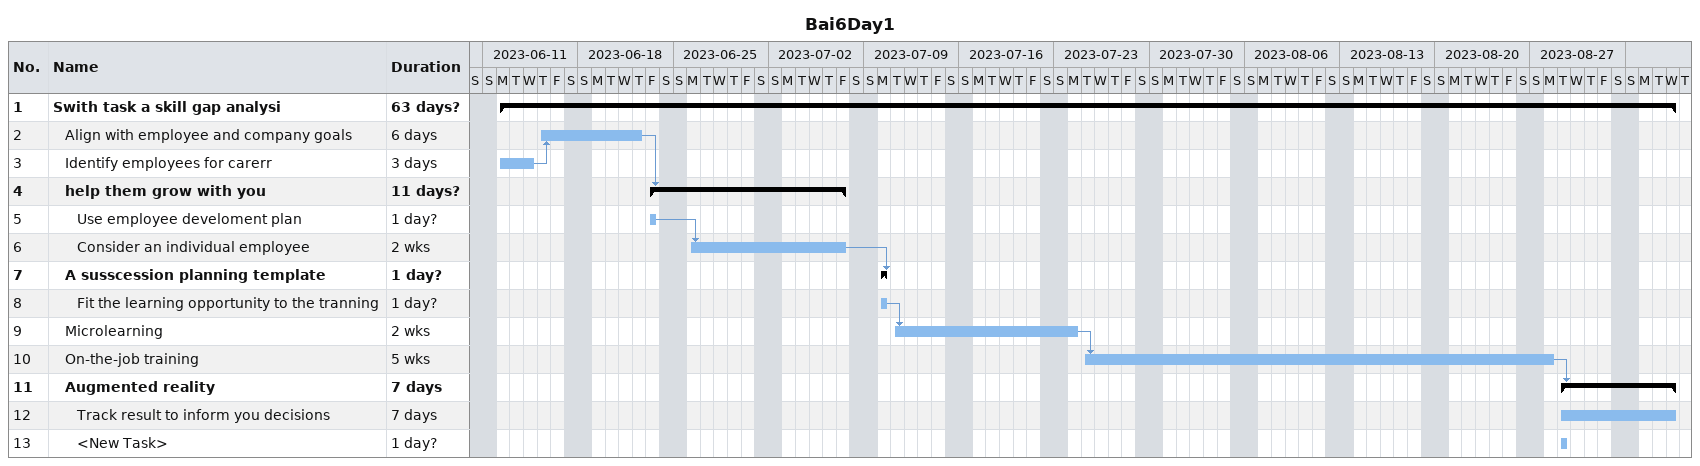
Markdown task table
Bai6Day1

| ID | Level | Task | Duration | Start | Finish | Predecessors |
|---|---|---|---|---|---|---|
| 1 | 1 | **Swith task a skill gap analysi** | 63d? | 2023-06-12 | 2023-09-06 |  |
| 2 | 2 | Align with employee and company goals | 6d | 2023-06-15 | 2023-06-22 | 3 |
| 3 | 2 | Identify employees for carerr | 3d | 2023-06-12 | 2023-06-14 |  |
| 4 | 2 | **help them grow with you** | 11d? | 2023-06-23 | 2023-07-07 | 2 |
| 5 | 3 | Use employee develoment plan | 1d? | 2023-06-23 | 2023-06-23 |  |
| 6 | 3 | Consider an individual employee | 2w | 2023-06-26 | 2023-07-07 | 5 |
| 7 | 2 | **A susscession planning template** | 1d? | 2023-07-10 | 2023-07-10 | 6 |
| 8 | 3 | Fit the learning opportunity to the tranning | 1d? | 2023-07-10 | 2023-07-10 |  |
| 9 | 2 | Microlearning | 2w | 2023-07-11 | 2023-07-24 | 8 |
| 10 | 2 | On-the-job training | 5w | 2023-07-25 | 2023-08-28 | 9 |
| 11 | 2 | **Augmented reality** | 7d | 2023-08-29 | 2023-09-06 | 10 |
| 12 | 3 | Track result to inform you decisions | 7d | 2023-08-29 | 2023-09-06 |  |
| 13 | 3 | <New Task> | 1d? | 2023-08-29 | 2023-08-29 |  |
